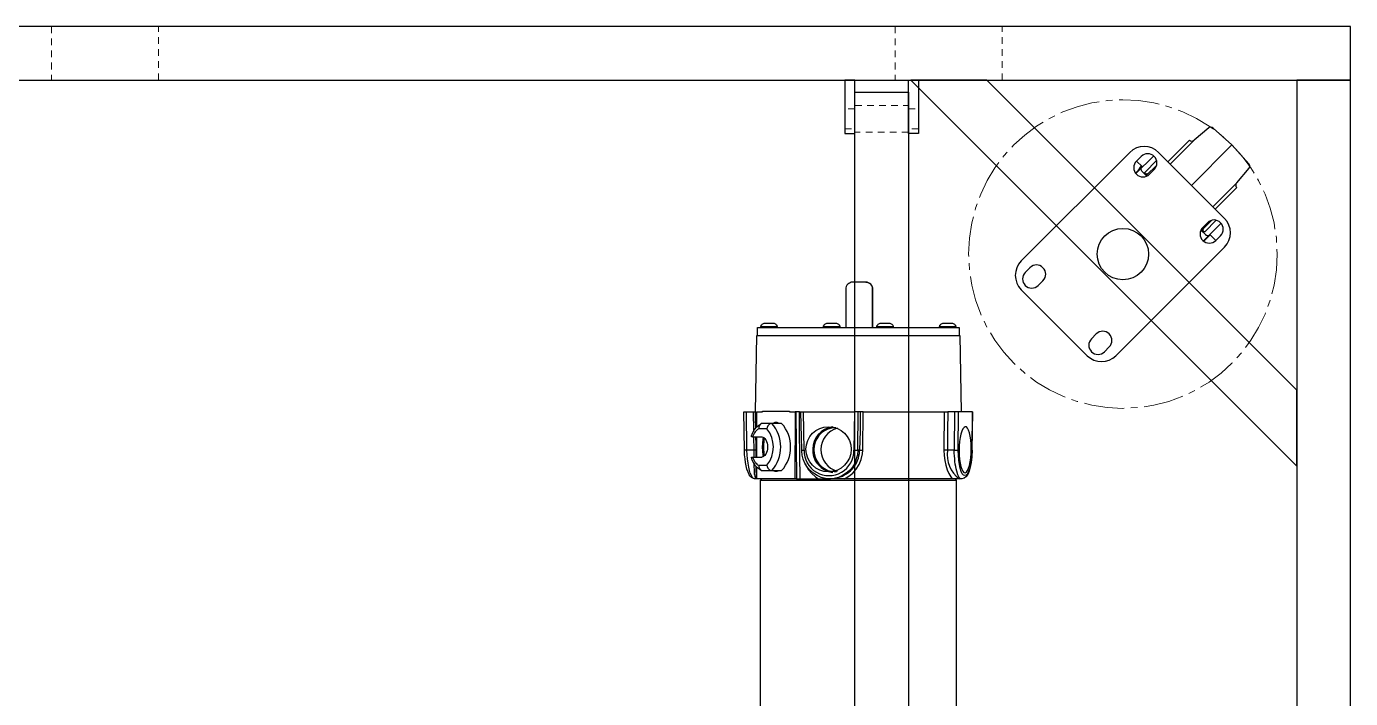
# Model space of a CAD drawing. Header units: inches. Extents: x 4 to 211, y 30 to 478.
# Drawn here: x 72.45 to 97.16, y 417.62 to 430.17 of the extents above; entities that cross this region are included whole.
import ezdxf

# ---------------------------------------------------------------- set-up
doc = ezdxf.new("R2010")
doc.units = ezdxf.units.IN
doc.header["$MEASUREMENT"] = 0
doc.linetypes.add('CENTER2', pattern=[1.125, 0.75, -0.125, 0.125, -0.125])
doc.linetypes.add('HIDDEN2', pattern=[0.1875, 0.125, -0.0625])
doc.layers.add('CENTERLINE', color=6, linetype='CENTER2', lineweight=13)
doc.layers.add('HIDDEN', color=1, linetype='HIDDEN2', lineweight=13)
doc.layers.add('CONSTRUCTION', color=3, linetype='Continuous')
doc.layers.add('OBJECT', color=7, linetype='Continuous')

msp = doc.modelspace()

# ---------------------------------------------------------------- linework, layer by layer
at = {"ltscale": 0.008538}
for p, q in [((94.51777, 428.2715), (94.24419, 428.04194)), ((94.9513, 427.95355), (94.59977, 428.27007)), ((93.75452, 427.64066), (94.1558, 428.04194)), ((93.79871, 427.59646), (94.24419, 428.04194)), ((94.19646, 427.19871), (94.9513, 427.95355)), ((95.26781, 427.60202), (94.9513, 427.95355)), ((95.03968, 427.24644), (95.26925, 427.52003)), ((94.59421, 426.80097), (95.03968, 427.24644)), ((94.6384, 426.75677), (95.03968, 427.15806))]:
    msp.add_line(p, q, dxfattribs=at)
at = {"ltscale": 0.010358}
for p, q in [((93.04387, 427.8139), (91.01801, 425.78804)), ((93.25733, 427.74009), (93.16894, 427.6517)), ((94.81164, 426.58353), (93.58128, 427.8139)), ((93.41201, 427.40864), (93.5004, 427.49703)), ((94.49477, 426.50266), (94.40638, 426.41427)), ((94.64945, 426.1712), (94.73784, 426.25959)), ((92.78578, 424.02027), (94.81164, 426.04613)), ((91.18021, 425.66297), (91.09182, 425.57458)), ((91.33489, 425.33151), (91.42327, 425.4199)), ((91.01801, 425.25064), (92.24838, 424.02027)), ((92.41764, 424.42553), (92.32926, 424.33714)), ((92.57232, 424.09407), (92.66071, 424.18246))]:
    msp.add_line(p, q, dxfattribs=at)
at = {"ltscale": 0.00851}
for p, q in [((93.15912, 427.41932), (93.48971, 427.74991)), ((93.3287, 427.44465), (93.54534, 427.66129)), ((93.25332, 427.50666), (93.25378, 427.51185)), ((93.25422, 427.50021), (93.25332, 427.50666)), ((93.25378, 427.51185), (93.25561, 427.51572)), ((93.25648, 427.49253), (93.25422, 427.50021)), ((93.25561, 427.51572), (93.25631, 427.51651)), ((93.26009, 427.4837), (93.25648, 427.49253)), ((93.26502, 427.47376), (93.26009, 427.4837)), ((93.27122, 427.46281), (93.26502, 427.47376)), ((93.36072, 427.37331), (93.27122, 427.46281)), ((93.3269, 427.43977), (93.32743, 427.44264)), ((93.32719, 427.43613), (93.3269, 427.43977)), ((93.3283, 427.43174), (93.32719, 427.43613)), ((93.32743, 427.44264), (93.3287, 427.44465)), ((93.33022, 427.42665), (93.3283, 427.43174)), ((93.33294, 427.42089), (93.33022, 427.42665)), ((93.33643, 427.4145), (93.33294, 427.42089)), ((93.34067, 427.40753), (93.33643, 427.4145)), ((93.34562, 427.40003), (93.34067, 427.40753)), ((93.35125, 427.39207), (93.34562, 427.40003)), ((93.35752, 427.38371), (93.35125, 427.39207)), ((93.36438, 427.375), (93.35752, 427.38371)), ((94.46055, 426.27348), (94.37105, 426.36298)), ((94.38106, 426.36008), (94.37274, 426.36664)), ((94.38944, 426.35378), (94.38106, 426.36008)), ((94.39742, 426.34812), (94.38944, 426.35378)), ((94.40494, 426.34313), (94.39742, 426.34812)), ((94.41193, 426.33886), (94.40494, 426.34313)), ((94.41835, 426.33533), (94.41193, 426.33886)), ((94.74766, 426.49197), (94.41707, 426.16138)), ((94.42415, 426.33258), (94.41835, 426.33533)), ((94.65904, 426.5476), (94.44239, 426.33095)), ((94.42927, 426.33063), (94.42415, 426.33258)), ((94.43369, 426.32948), (94.42927, 426.33063)), ((94.43737, 426.32915), (94.43369, 426.32948)), ((94.44027, 426.32964), (94.43737, 426.32915)), ((94.44239, 426.33095), (94.44027, 426.32964)), ((94.46349, 426.27174), (94.46055, 426.27348)), ((94.47419, 426.26587), (94.46349, 426.27174)), ((94.48385, 426.26128), (94.47419, 426.26587)), ((94.49239, 426.25802), (94.48385, 426.26128)), ((94.49975, 426.25611), (94.49239, 426.25802)), ((94.50588, 426.25556), (94.49975, 426.25611)), ((94.51073, 426.25638), (94.50588, 426.25556)), ((94.51425, 426.25857), (94.51073, 426.25638))]:
    msp.add_line(p, q, dxfattribs=at)
at = {"ltscale": 0.005795}
for p, q in [((93.17018, 427.65294), (93.27404, 427.54909)), ((93.15245, 427.42944), (93.17575, 427.4508)), ((93.15256, 427.42761), (93.27404, 427.54909)), ((93.17575, 427.4508), (93.18264, 427.45788)), ((93.18264, 427.45788), (93.20389, 427.4824)), ((93.20389, 427.4824), (93.22314, 427.50882)), ((93.21747, 427.47767), (93.21005, 427.48509)), ((93.22314, 427.50882), (93.24067, 427.5371)), ((93.24067, 427.5371), (93.25648, 427.56664)), ((94.54683, 426.27629), (94.42535, 426.15482)), ((94.51996, 426.24942), (94.51254, 426.25685)), ((94.65069, 426.17244), (94.54683, 426.27629))]:
    msp.add_line(p, q, dxfattribs=at)
at = {"ltscale": 0.002571}
for p, q in [((93.54579, 427.57759), (93.35509, 427.3869)), ((94.38464, 426.35735), (94.57534, 426.54804))]:
    msp.add_line(p, q, dxfattribs=at)
at = {"ltscale": 0.003362}
for p, q in [((93.36031, 427.42322), (93.34221, 427.40513)), ((93.37586, 427.40766), (93.36031, 427.42322)), ((94.42097, 426.36256), (94.40287, 426.34447)), ((94.42097, 426.36256), (94.40541, 426.37812))]:
    msp.add_line(p, q, dxfattribs=at)
at = {"ltscale": 0.002863}
msp.add_circle((92.91483, 425.91708), 0.48, dxfattribs=at)
at = {"ltscale": 0.008538}
for centre, start, end in [((94.55794, 428.22362), 48, 130), ((94.19999, 428.08613), 225, 315), ((95.22137, 427.5602), 320, 42), ((95.08388, 427.20225), 135, 225)]:
    msp.add_arc(centre, 0.0625, start, end, dxfattribs=at)
at = {"ltscale": 0.010358}
for centre, radius, start, end in [((93.31258, 427.5452), 0.38, 45, 135), ((93.29048, 427.53017), 0.17188, 135, 315), ((93.37887, 427.61856), 0.17188, 315, 135), ((94.54294, 426.31483), 0.38, 315, 45), ((94.52792, 426.29273), 0.17188, 135, 315), ((94.6163, 426.38112), 0.17188, 315, 135), ((91.28671, 425.51934), 0.38, 135, 225), ((91.30174, 425.54143), 0.17188, 315, 135), ((91.21335, 425.45304), 0.17188, 135, 315), ((92.53918, 424.304), 0.17188, 315, 135), ((92.45079, 424.21561), 0.17188, 135, 315), ((92.51708, 424.28897), 0.38, 225, 315)]:
    msp.add_arc(centre, radius, start, end, dxfattribs=at)
at = {"layer": 'CENTERLINE'}
msp.add_circle((92.91483, 425.91708), 2.88, dxfattribs=at)
at = {"layer": 'CONSTRUCTION'}
for p, q in [((87.77957, 425.35206), (87.76283, 425.33532)), ((87.79631, 425.3688), (87.77957, 425.35206)), ((87.82142, 425.38136), (87.79631, 425.3688)), ((87.84234, 425.38973), (87.82142, 425.38136)), ((87.86745, 425.38973), (87.84234, 425.38973)), ((88.11855, 425.38973), (87.86745, 425.38973)), ((88.11855, 425.38973), (88.14366, 425.38973)), ((88.14366, 425.38973), (88.11855, 425.38973)), ((88.14366, 425.38973), (88.16877, 425.38136)), ((88.16877, 425.38136), (88.14366, 425.38973)), ((88.16877, 425.38136), (88.18969, 425.3688)), ((88.18969, 425.3688), (88.16877, 425.38136)), ((88.18969, 425.3688), (88.20643, 425.35206)), ((88.21062, 425.35206), (88.18969, 425.3688)), ((88.20643, 425.35206), (88.22317, 425.33532)), ((88.22317, 425.33532), (88.21062, 425.35206)), ((87.74609, 425.28929), (87.74191, 425.26418)), ((87.74191, 425.26418), (87.74191, 424.54856)), ((87.75028, 425.3144), (87.74609, 425.28929)), ((87.76283, 425.33532), (87.75028, 425.3144)), ((88.22317, 425.33532), (88.23573, 425.3144)), ((88.23573, 425.3144), (88.22317, 425.33532)), ((88.23573, 425.3144), (88.2441, 425.28929)), ((88.2441, 425.28929), (88.23573, 425.3144)), ((88.2441, 425.28929), (88.2441, 425.26418)), ((88.2441, 425.26418), (88.2441, 425.28929)), ((88.2441, 424.54856), (88.2441, 425.26418)), ((88.2441, 425.26418), (88.2441, 424.54856)), ((88.2441, 425.26418), (88.2441, 425.26418)), ((86.17257, 424.59878), (86.18094, 424.61133)), ((86.18094, 424.61133), (86.19349, 424.61552)), ((86.19349, 424.61552), (86.20605, 424.62389)), ((86.20605, 424.62389), (86.2186, 424.62807)), ((86.2186, 424.62807), (86.23116, 424.62807)), ((86.23116, 424.62807), (86.23952, 424.62807)), ((86.23952, 424.62807), (86.25626, 424.62807)), ((86.25626, 424.62807), (86.28137, 424.62807)), ((86.28137, 424.62807), (86.31067, 424.62807)), ((86.31067, 424.62807), (86.33996, 424.62807)), ((86.33996, 424.62807), (86.36507, 424.62807)), ((86.36507, 424.62807), (86.38181, 424.62807)), ((86.38181, 424.62807), (86.386, 424.62807)), ((86.386, 424.62807), (86.40274, 424.62807)), ((86.40274, 424.62807), (86.41529, 424.62389)), ((86.41529, 424.62389), (86.42366, 424.61552)), ((86.42366, 424.61552), (86.43622, 424.61133)), ((86.43622, 424.61133), (86.44459, 424.59878)), ((87.34016, 424.59878), (87.35271, 424.61133)), ((87.35271, 424.61133), (87.36108, 424.61552)), ((87.36108, 424.61552), (87.37363, 424.62389)), ((87.37363, 424.62389), (87.38619, 424.62807)), ((87.38619, 424.62807), (87.39874, 424.62807)), ((87.39874, 424.62807), (87.40711, 424.62807)), ((87.40711, 424.62807), (87.42385, 424.62807)), ((87.42385, 424.62807), (87.44896, 424.62807)), ((87.44896, 424.62807), (87.47826, 424.62807)), ((87.47826, 424.62807), (87.50755, 424.62807)), ((87.50755, 424.62807), (87.53685, 424.62807)), ((87.53685, 424.62807), (87.5494, 424.62807)), ((87.5494, 424.62807), (87.55777, 424.62807)), ((87.55777, 424.62807), (87.57033, 424.62807)), ((87.57033, 424.62807), (87.58288, 424.62389)), ((87.58288, 424.62389), (87.59543, 424.61552)), ((87.59543, 424.61552), (87.6038, 424.61133)), ((87.6038, 424.61133), (87.61636, 424.59878)), ((88.34035, 424.59878), (88.34872, 424.61133)), ((88.34872, 424.61133), (88.35709, 424.61552)), ((88.35709, 424.61552), (88.36964, 424.62389)), ((88.36964, 424.62389), (88.3822, 424.62807)), ((88.3822, 424.62807), (88.39475, 424.62807)), ((88.39475, 424.62807), (88.40312, 424.62807)), ((88.40312, 424.62807), (88.41986, 424.62807)), ((88.41986, 424.62807), (88.44497, 424.62807)), ((88.44497, 424.62807), (88.47427, 424.62807)), ((88.47427, 424.62807), (88.50774, 424.62807)), ((88.50774, 424.62807), (88.53285, 424.62807)), ((88.53285, 424.62807), (88.54959, 424.62807)), ((88.54959, 424.62807), (88.55378, 424.62807)), ((88.55378, 424.62807), (88.56633, 424.62807)), ((88.56633, 424.62807), (88.57889, 424.62389)), ((88.57889, 424.62389), (88.59144, 424.61552)), ((88.59144, 424.61552), (88.604, 424.61133)), ((88.604, 424.61133), (88.61237, 424.59878)), ((89.50794, 424.59878), (89.51631, 424.61133)), ((89.51631, 424.61133), (89.52886, 424.61552)), ((89.52886, 424.61552), (89.54142, 424.62389)), ((89.54142, 424.62389), (89.55397, 424.62807)), ((89.55397, 424.62807), (89.56653, 424.62807)), ((89.56653, 424.62807), (89.57071, 424.62807)), ((89.57071, 424.62807), (89.58745, 424.62807)), ((89.58745, 424.62807), (89.61675, 424.62807)), ((89.61675, 424.62807), (89.64604, 424.62807)), ((89.64604, 424.62807), (89.67533, 424.62807)), ((89.67533, 424.62807), (89.70044, 424.62807)), ((89.70044, 424.62807), (89.71718, 424.62807)), ((89.71718, 424.62807), (89.72137, 424.62807)), ((89.72137, 424.62807), (89.73392, 424.62807)), ((89.73392, 424.62807), (89.74648, 424.62389)), ((89.74648, 424.62389), (89.75903, 424.61552)), ((89.75903, 424.61552), (89.77159, 424.61133)), ((89.77159, 424.61133), (89.77996, 424.59878)), ((86.05539, 422.97504), (86.0805, 424.3979)), ((86.0805, 424.3979), (86.09305, 424.3979)), ((86.09305, 424.3979), (86.09305, 424.54856)), ((86.09305, 424.54856), (86.09724, 424.54856)), ((86.09305, 424.3979), (86.11816, 424.3979)), ((86.09724, 424.54856), (86.10979, 424.54856)), ((86.10979, 424.54856), (86.1349, 424.54856)), ((86.11816, 424.3979), (86.15583, 424.3979)), ((86.1349, 424.54856), (86.15583, 424.54856)), ((86.15583, 424.5653), (86.16001, 424.57786)), ((86.15583, 424.54856), (86.15583, 424.5653)), ((86.15583, 424.5653), (86.16001, 424.5653)), ((86.15583, 424.54856), (86.16001, 424.54856)), ((86.15583, 424.3979), (86.20605, 424.3979)), ((86.16001, 424.57786), (86.1642, 424.59041)), ((86.16001, 424.5653), (86.17257, 424.5653)), ((86.16001, 424.54856), (86.17257, 424.54856)), ((86.1642, 424.59041), (86.17257, 424.59878)), ((86.17257, 424.5653), (86.19768, 424.5653)), ((86.17257, 424.54856), (86.22279, 424.54856)), ((86.17257, 424.54856), (86.19768, 424.54856)), ((86.19768, 424.5653), (86.23534, 424.5653)), ((86.19768, 424.54856), (86.23534, 424.54856)), ((86.20605, 424.3979), (86.26463, 424.3979)), ((86.22279, 424.54856), (86.28556, 424.54856)), ((86.23534, 424.5653), (86.273, 424.5653)), ((86.23534, 424.54856), (86.273, 424.54856)), ((86.26463, 424.3979), (86.33578, 424.3979)), ((86.273, 424.5653), (86.31904, 424.5653)), ((86.273, 424.54856), (86.31904, 424.54856)), ((86.28556, 424.54856), (86.3567, 424.54856)), ((86.31904, 424.5653), (86.36089, 424.5653)), ((86.31904, 424.54856), (86.36089, 424.54856)), ((86.33578, 424.3979), (86.41948, 424.3979)), ((86.3567, 424.54856), (86.4404, 424.54856)), ((86.36089, 424.5653), (86.39855, 424.5653)), ((86.36089, 424.54856), (86.39855, 424.54856)), ((86.39855, 424.5653), (86.43203, 424.5653)), ((86.39855, 424.54856), (86.43203, 424.54856)), ((86.41948, 424.3979), (86.51154, 424.3979)), ((86.43203, 424.5653), (86.45296, 424.5653)), ((86.43203, 424.54856), (86.45296, 424.54856)), ((86.4404, 424.54856), (86.53247, 424.54856)), ((86.44459, 424.59878), (86.45296, 424.59041)), ((86.45296, 424.59041), (86.45714, 424.57786)), ((86.45296, 424.5653), (86.46132, 424.5653)), ((86.45714, 424.57786), (86.46132, 424.5653)), ((86.46132, 424.5653), (86.46132, 424.54856)), ((86.51154, 424.3979), (86.61198, 424.3979)), ((86.53247, 424.54856), (86.63709, 424.54856)), ((86.61198, 424.3979), (86.72497, 424.3979)), ((86.63709, 424.54856), (86.75008, 424.54856)), ((86.72497, 424.3979), (86.84215, 424.3979)), ((86.75008, 424.54856), (86.87145, 424.54856)), ((86.84215, 424.3979), (86.9677, 424.3979)), ((86.87145, 424.54856), (86.99699, 424.54856)), ((86.9677, 424.3979), (87.10162, 424.3979)), ((86.99699, 424.54856), (87.1351, 424.54856)), ((87.10162, 424.3979), (87.23972, 424.3979)), ((87.1351, 424.54856), (87.2732, 424.54856)), ((87.23972, 424.3979), (87.382, 424.3979)), ((87.2732, 424.54856), (87.41967, 424.54856)), ((87.32342, 424.5653), (87.3276, 424.57786)), ((87.32342, 424.54856), (87.32342, 424.5653)), ((87.32342, 424.5653), (87.33597, 424.5653)), ((87.3276, 424.57786), (87.33597, 424.59041)), ((87.33597, 424.59041), (87.34016, 424.59878)), ((87.33597, 424.5653), (87.35271, 424.5653)), ((87.35271, 424.5653), (87.38619, 424.5653)), ((87.382, 424.3979), (87.52848, 424.3979)), ((87.38619, 424.5653), (87.42385, 424.5653)), ((87.41967, 424.54856), (87.56614, 424.54856)), ((87.42385, 424.5653), (87.4657, 424.5653)), ((87.4657, 424.5653), (87.50755, 424.5653)), ((87.50755, 424.5653), (87.5494, 424.5653)), ((87.52848, 424.3979), (87.67913, 424.3979)), ((87.5494, 424.5653), (87.58288, 424.5653)), ((87.56614, 424.54856), (87.7168, 424.54856)), ((87.58288, 424.5653), (87.61217, 424.5653)), ((87.61217, 424.5653), (87.62891, 424.5653)), ((87.61636, 424.59878), (87.62054, 424.59041)), ((87.62054, 424.59041), (87.62891, 424.57786)), ((87.62891, 424.57786), (87.6331, 424.5653)), ((87.62891, 424.5653), (87.6331, 424.5653)), ((87.6331, 424.5653), (87.6331, 424.54856)), ((87.67913, 424.3979), (87.83397, 424.3979)), ((87.7168, 424.54856), (87.87164, 424.54856)), ((87.83397, 424.3979), (87.98463, 424.3979)), ((87.87164, 424.54856), (88.0223, 424.54856)), ((87.98463, 424.3979), (88.13947, 424.3979)), ((88.0223, 424.54856), (88.17714, 424.54856)), ((88.13947, 424.3979), (88.29013, 424.3979)), ((88.17714, 424.54856), (88.32779, 424.54856)), ((88.29013, 424.3979), (88.44079, 424.3979)), ((88.32361, 424.57786), (88.33198, 424.59041)), ((88.32361, 424.5653), (88.32361, 424.57786)), ((88.32361, 424.54856), (88.32361, 424.5653)), ((88.32361, 424.5653), (88.33198, 424.5653)), ((88.32779, 424.54856), (88.47845, 424.54856)), ((88.33198, 424.59041), (88.34035, 424.59878)), ((88.33198, 424.5653), (88.34872, 424.5653)), ((88.34872, 424.5653), (88.3822, 424.5653)), ((88.3822, 424.5653), (88.41986, 424.5653)), ((88.41986, 424.5653), (88.46171, 424.5653)), ((88.44079, 424.3979), (88.58726, 424.3979)), ((88.46171, 424.5653), (88.50356, 424.5653)), ((88.47845, 424.54856), (88.62492, 424.54856)), ((88.50356, 424.5653), (88.54541, 424.5653)), ((88.54541, 424.5653), (88.58307, 424.5653)), ((88.58307, 424.5653), (88.60818, 424.5653)), ((88.58726, 424.3979), (88.72954, 424.3979)), ((88.60818, 424.5653), (88.62492, 424.5653)), ((88.61237, 424.59878), (88.62074, 424.59041)), ((88.62074, 424.59041), (88.62492, 424.57786)), ((88.62492, 424.57786), (88.62911, 424.5653)), ((88.62492, 424.5653), (88.62911, 424.5653)), ((88.62492, 424.54856), (88.76721, 424.54856)), ((88.62911, 424.5653), (88.62911, 424.54856)), ((88.72954, 424.3979), (88.86765, 424.3979)), ((88.76721, 424.54856), (88.90531, 424.54856)), ((88.86765, 424.3979), (88.99738, 424.3979)), ((88.90531, 424.54856), (89.03504, 424.54856)), ((88.99738, 424.3979), (89.12293, 424.3979)), ((89.03504, 424.54856), (89.15641, 424.54856)), ((89.12293, 424.3979), (89.24429, 424.3979)), ((89.15641, 424.54856), (89.27358, 424.54856)), ((89.24429, 424.3979), (89.3531, 424.3979)), ((89.27358, 424.54856), (89.38239, 424.54856)), ((89.3531, 424.3979), (89.45353, 424.3979)), ((89.38239, 424.54856), (89.47864, 424.54856)), ((89.45353, 424.3979), (89.5456, 424.3979)), ((89.47864, 424.54856), (89.56653, 424.54856)), ((89.4912, 424.5653), (89.49538, 424.57786)), ((89.4912, 424.54856), (89.4912, 424.5653)), ((89.4912, 424.5653), (89.49538, 424.5653)), ((89.49538, 424.57786), (89.49957, 424.59041)), ((89.49538, 424.5653), (89.50794, 424.5653)), ((89.49957, 424.59041), (89.50794, 424.59878)), ((89.50794, 424.5653), (89.53305, 424.5653)), ((89.53305, 424.5653), (89.56653, 424.5653)), ((89.5456, 424.3979), (89.62512, 424.3979)), ((89.56653, 424.5653), (89.60838, 424.5653)), ((89.56653, 424.54856), (89.64185, 424.54856)), ((89.60838, 424.5653), (89.65022, 424.5653)), ((89.62512, 424.3979), (89.69626, 424.3979)), ((89.64185, 424.54856), (89.70881, 424.54856)), ((89.65022, 424.5653), (89.69626, 424.5653)), ((89.69626, 424.5653), (89.73392, 424.5653)), ((89.69626, 424.3979), (89.75485, 424.3979)), ((89.70881, 424.54856), (89.76322, 424.54856)), ((89.73392, 424.5653), (89.76322, 424.5653)), ((89.75485, 424.3979), (89.80088, 424.3979)), ((89.76322, 424.5653), (89.78833, 424.5653)), ((89.76322, 424.54856), (89.80507, 424.54856)), ((89.77996, 424.59878), (89.78833, 424.59041)), ((89.78833, 424.59041), (89.79251, 424.57786)), ((89.78833, 424.5653), (89.7967, 424.5653)), ((89.79251, 424.57786), (89.7967, 424.5653)), ((89.7967, 424.5653), (89.7967, 424.54856)), ((89.80088, 424.3979), (89.83855, 424.3979)), ((89.80507, 424.54856), (89.83436, 424.54856)), ((89.83436, 424.54856), (89.85529, 424.54856)), ((89.83855, 424.3979), (89.85947, 424.3979)), ((89.85529, 424.54856), (89.85947, 424.54856)), ((89.85947, 424.54856), (89.85947, 424.3979)), ((89.85947, 424.3979), (89.87202, 424.3979)), ((89.87202, 424.3979), (89.89713, 422.97504)), ((85.85451, 422.25523), (85.84196, 422.97504)), ((85.84196, 422.97504), (85.84614, 422.97504)), ((85.84614, 422.97504), (85.85033, 422.97504)), ((85.85033, 422.97504), (85.8587, 422.97504)), ((85.8587, 422.97504), (85.86707, 422.97504)), ((85.86707, 422.97504), (85.87544, 422.97504)), ((85.87544, 422.97504), (85.88799, 422.97504)), ((85.88799, 422.97504), (86.01354, 422.97504)), ((85.89636, 422.25523), (85.88799, 422.97504)), ((86.01354, 422.97504), (86.01772, 422.61513)), ((86.01354, 422.97504), (86.02609, 422.97504)), ((86.02609, 422.97504), (86.04283, 422.97504)), ((86.04283, 422.97504), (86.05539, 422.97504)), ((86.05539, 422.97504), (86.05957, 422.97504)), ((86.05957, 422.97504), (86.07213, 422.97504)), ((86.05957, 422.85786), (86.05957, 422.97504)), ((86.0805, 422.69046), (86.0805, 422.97504)), ((86.0805, 422.97504), (86.18512, 422.97504)), ((86.18512, 422.97504), (86.18512, 422.98759)), ((86.18512, 422.98759), (86.23116, 422.98759)), ((86.23116, 422.98759), (86.28137, 422.98759)), ((86.28137, 422.98759), (86.33578, 422.98759)), ((86.33578, 422.98759), (86.39855, 422.98759)), ((86.39855, 422.98759), (86.46132, 422.98759)), ((86.46132, 422.98759), (86.53665, 422.98759)), ((86.53665, 422.98759), (86.61198, 422.98759)), ((86.61198, 422.98759), (86.69149, 422.98759)), ((86.69149, 422.98759), (86.69149, 422.97504)), ((86.69149, 422.97504), (86.8003, 422.97504)), ((86.8003, 422.97504), (86.79193, 421.72375)), ((86.80867, 422.97504), (86.8003, 422.97504)), ((86.80867, 422.97504), (86.82123, 421.72375)), ((86.82123, 422.97504), (86.80867, 422.97504)), ((86.83797, 422.97504), (86.82123, 422.97504)), ((86.85889, 422.97504), (86.83797, 422.97504)), ((86.87982, 422.97504), (86.85889, 422.97504)), ((86.87982, 422.63187), (86.87982, 422.97504)), ((86.87982, 422.97504), (86.91748, 422.97504)), ((86.92166, 422.25523), (86.90493, 422.97504)), ((86.90493, 422.97504), (86.90911, 422.97504)), ((86.90911, 422.97504), (86.91329, 422.97504)), ((86.91329, 422.97504), (86.92166, 422.97504)), ((86.92166, 422.97504), (86.93003, 422.97504)), ((86.93003, 422.97504), (86.9384, 422.97504)), ((86.9384, 422.97504), (86.95096, 422.97504)), ((86.95096, 422.97504), (87.90512, 422.97504)), ((86.96351, 422.25523), (86.95096, 422.97504)), ((87.90512, 422.97504), (87.89256, 422.25523)), ((87.91767, 422.97504), (87.90512, 422.97504)), ((87.92604, 422.97504), (87.91767, 422.97504)), ((87.9386, 422.97504), (87.92604, 422.97504)), ((87.95115, 422.97504), (87.9386, 422.97504)), ((87.95952, 422.97504), (87.95115, 422.97504)), ((87.96789, 422.97504), (87.95952, 422.97504)), ((87.96789, 422.25523), (87.97626, 422.97504)), ((87.97208, 422.97504), (87.96789, 422.97504)), ((87.97626, 422.97504), (87.97208, 422.97504)), ((88.01393, 422.97504), (87.97626, 422.97504)), ((88.01393, 422.97504), (88.00974, 422.61513)), ((88.01811, 422.97504), (88.01393, 422.97504)), ((88.03067, 422.97504), (88.01811, 422.97504)), ((88.04741, 422.97504), (88.03067, 422.97504)), ((88.06833, 422.97504), (88.04741, 422.97504)), ((88.06833, 422.85786), (88.06833, 422.97504)), ((88.06833, 422.97504), (88.2148, 422.97504)), ((88.2148, 422.97504), (88.46171, 422.97504)), ((88.46171, 422.97504), (88.70025, 422.97504)), ((88.70025, 422.97504), (88.92624, 422.97504)), ((88.92624, 422.97504), (89.13548, 422.97504)), ((89.13548, 422.97504), (89.32799, 422.97504)), ((89.32799, 422.97504), (89.4912, 422.97504)), ((89.4912, 422.97504), (89.57908, 422.97504)), ((89.57908, 422.97504), (89.57908, 422.85367)), ((89.57908, 422.97504), (89.58745, 422.97504)), ((89.58745, 422.97504), (89.60419, 422.97504)), ((89.60419, 422.97504), (89.62512, 422.97504)), ((89.62512, 422.97504), (89.64604, 422.97504)), ((89.64604, 422.97504), (89.64185, 422.61513)), ((89.77159, 422.97504), (89.64604, 422.97504)), ((89.77159, 422.97504), (89.7674, 422.25523)), ((89.78414, 422.97504), (89.77159, 422.97504)), ((89.7967, 422.97504), (89.78414, 422.97504)), ((89.80507, 422.97504), (89.7967, 422.97504)), ((89.81762, 422.97504), (89.80507, 422.97504)), ((89.82599, 422.97504), (89.81762, 422.97504)), ((89.83436, 422.97504), (89.82599, 422.97504)), ((89.84273, 422.97504), (89.83436, 422.97504)), ((89.84692, 422.97504), (89.84273, 422.97504)), ((89.84273, 422.25523), (89.84692, 422.97504)), ((90.10638, 422.97504), (89.84692, 422.97504)), ((90.10638, 422.97504), (90.09801, 422.25523)), ((90.10219, 422.25523), (90.11056, 422.97504)), ((90.11056, 422.97504), (90.10638, 422.97504)), ((86.00935, 422.58584), (86.03865, 422.64024)), ((86.03865, 422.64024), (86.0805, 422.69046)), ((86.06376, 422.66954), (86.05957, 422.85786)), ((86.0805, 422.63187), (86.06794, 422.61932)), ((86.0805, 422.69046), (86.11816, 422.72394)), ((86.09724, 422.64443), (86.0805, 422.63187)), ((86.11816, 422.65698), (86.09724, 422.64443)), ((86.11816, 422.72394), (86.16001, 422.74905)), ((86.12653, 422.71139), (86.11816, 422.67791)), ((86.11816, 422.67791), (86.11816, 422.65698)), ((86.26882, 422.65698), (86.11816, 422.65698)), ((86.14327, 422.7365), (86.12653, 422.71139)), ((86.1642, 422.75324), (86.14327, 422.7365)), ((86.16001, 422.74905), (86.1642, 422.75324)), ((86.19349, 422.75742), (86.1642, 422.75324)), ((86.36089, 422.75742), (86.19349, 422.75742)), ((86.273, 422.68209), (86.26882, 422.65698)), ((86.28974, 422.71139), (86.273, 422.68209)), ((86.31067, 422.7365), (86.28974, 422.71139)), ((86.33578, 422.75324), (86.31067, 422.7365)), ((86.36089, 422.75742), (86.33578, 422.75324)), ((86.54502, 422.75742), (86.36089, 422.75742)), ((86.41948, 422.76997), (86.37763, 422.75742)), ((86.46132, 422.76997), (86.41948, 422.76997)), ((86.49899, 422.75742), (86.46132, 422.76997)), ((86.87982, 422.57328), (86.87982, 422.63187)), ((87.28157, 422.59839), (87.34016, 422.63606)), ((87.34016, 422.63606), (87.40711, 422.66954)), ((87.40711, 422.64861), (87.34434, 422.61932)), ((87.40711, 422.66954), (87.47407, 422.68628)), ((87.47407, 422.66954), (87.40711, 422.64861)), ((87.47407, 422.68628), (87.49918, 422.69046)), ((87.54103, 422.67372), (87.47407, 422.66954)), ((87.55777, 422.67372), (87.54103, 422.67372)), ((88.05996, 422.37659), (88.06833, 422.85786)), ((89.57908, 422.85367), (89.5749, 422.37241)), ((85.98006, 422.50633), (85.98425, 422.52307)), ((85.98425, 422.50633), (85.98006, 422.50633)), ((85.98425, 422.52307), (86.00935, 422.58584)), ((86.00099, 422.50633), (85.98425, 422.50633)), ((86.01354, 422.53144), (86.00099, 422.50633)), ((86.00099, 422.50633), (86.17257, 422.50633)), ((86.02609, 422.55654), (86.01354, 422.53144)), ((86.01772, 422.61513), (86.02191, 422.60258)), ((86.02191, 422.50633), (86.02609, 422.25523)), ((86.03865, 422.57747), (86.02609, 422.55654)), ((86.0512, 422.59839), (86.03865, 422.57747)), ((86.06794, 422.61932), (86.0512, 422.59839)), ((86.06794, 422.37659), (86.06376, 422.50633)), ((86.08468, 422.1255), (86.0805, 422.50633)), ((86.18512, 422.38915), (86.18094, 422.31382)), ((86.19349, 422.46448), (86.18512, 422.38915)), ((86.20186, 422.49796), (86.19349, 422.46448)), ((86.21023, 422.35148), (86.2186, 422.42263)), ((86.2186, 422.42263), (86.22697, 422.48122)), ((86.884, 422.17572), (86.87982, 422.57328)), ((87.13928, 422.35567), (87.1602, 422.42263)), ((87.17276, 422.40589), (87.15183, 422.33474)), ((87.1602, 422.42263), (87.19368, 422.48959)), ((87.20205, 422.46866), (87.17276, 422.40589)), ((87.19368, 422.48959), (87.23135, 422.54817)), ((87.23972, 422.52725), (87.20205, 422.46866)), ((87.23135, 422.54817), (87.28157, 422.59839)), ((87.28994, 422.57747), (87.23972, 422.52725)), ((87.34434, 422.61932), (87.28994, 422.57747)), ((88.00974, 422.61513), (88.00137, 422.25523)), ((89.64185, 422.61513), (89.64185, 422.25523)), ((85.8587, 422.25523), (85.85451, 422.25523)), ((85.85451, 422.24268), (85.85451, 422.25523)), ((85.85451, 422.17153), (85.85451, 422.24268)), ((85.86288, 422.0962), (85.85451, 422.17153)), ((85.86707, 422.25523), (85.8587, 422.25523)), ((85.87544, 422.25523), (85.86707, 422.25523)), ((85.88799, 422.25523), (85.87544, 422.25523)), ((85.89636, 422.25523), (85.88799, 422.25523)), ((85.90055, 422.17153), (85.89636, 422.25523)), ((86.02609, 422.25523), (85.89636, 422.25523)), ((85.90473, 422.09202), (85.90055, 422.17153)), ((86.03446, 422.25523), (86.02609, 422.25523)), ((86.02609, 422.25523), (86.02609, 422.22594)), ((86.02609, 422.22594), (86.02609, 422.19246)), ((86.02609, 422.19246), (86.02609, 422.15061)), ((86.02609, 422.15061), (86.02609, 422.1255)), ((86.04283, 422.25523), (86.03446, 422.25523)), ((86.0512, 422.25523), (86.04283, 422.25523)), ((86.05539, 422.25523), (86.0512, 422.25523)), ((86.06376, 422.25523), (86.05539, 422.25523)), ((86.06794, 422.25523), (86.06376, 422.25523)), ((86.07213, 422.25523), (86.06794, 422.37659)), ((86.07213, 422.25523), (86.06794, 422.25523)), ((86.07213, 422.22175), (86.07213, 422.25523)), ((86.07213, 422.18827), (86.07213, 422.22175)), ((86.07213, 422.13387), (86.07213, 422.18827)), ((86.07213, 422.1255), (86.07213, 422.13387)), ((86.18094, 422.31382), (86.18512, 422.23849)), ((86.18512, 422.23849), (86.19349, 422.16735)), ((86.19349, 422.16735), (86.20186, 422.13387)), ((86.21023, 422.28034), (86.21023, 422.35148)), ((86.2186, 422.20501), (86.21023, 422.28034)), ((86.22697, 422.15061), (86.2186, 422.20501)), ((86.88819, 421.72375), (86.884, 422.17572)), ((86.92166, 422.23849), (86.92166, 422.25523)), ((86.92166, 422.25523), (86.92585, 422.25523)), ((86.93003, 422.16316), (86.92166, 422.23849)), ((86.92585, 422.25523), (86.93422, 422.25523)), ((86.94677, 422.08783), (86.93003, 422.16316)), ((86.93422, 422.25523), (86.94259, 422.25523)), ((86.94259, 422.25523), (86.95514, 422.25523)), ((86.95514, 422.25523), (86.96351, 422.25523)), ((87.13091, 422.28453), (87.13928, 422.35567)), ((87.1351, 422.2092), (87.13091, 422.28453)), ((87.14765, 422.13805), (87.1351, 422.2092)), ((87.15183, 422.33474), (87.14765, 422.2636)), ((87.14765, 422.2636), (87.15183, 422.19246)), ((87.17276, 422.0711), (87.14765, 422.13805)), ((87.15183, 422.19246), (87.17276, 422.1255)), ((87.89256, 422.25523), (87.90512, 422.25523)), ((87.90512, 422.25523), (87.91767, 422.25523)), ((87.91767, 422.25523), (87.93023, 422.25523)), ((87.93023, 422.25523), (87.9386, 422.25523)), ((87.9386, 422.25523), (87.95115, 422.25523)), ((87.95952, 422.17153), (87.9386, 422.09202)), ((87.95115, 422.25523), (87.95534, 422.25523)), ((87.95534, 422.25523), (87.96371, 422.25523)), ((87.96789, 422.25523), (87.95952, 422.17153)), ((87.96371, 422.25523), (87.96789, 422.25523)), ((88.00137, 422.25523), (87.96789, 422.25523)), ((87.98045, 422.10457), (87.98882, 422.15061)), ((87.98882, 422.15061), (87.99719, 422.19246)), ((87.99719, 422.19246), (88.00137, 422.25523)), ((88.00137, 422.25523), (88.00556, 422.25523)), ((88.00556, 422.25523), (88.00974, 422.25523)), ((88.00974, 422.25523), (88.01811, 422.25523)), ((88.01811, 422.25523), (88.0223, 422.25523)), ((88.0223, 422.25523), (88.03067, 422.25523)), ((88.03067, 422.25523), (88.03904, 422.25523)), ((88.03067, 422.08365), (88.05577, 422.18827)), ((88.03904, 422.25523), (88.04741, 422.25523)), ((88.04741, 422.25523), (88.05996, 422.25523)), ((88.05577, 422.18827), (88.05996, 422.25523)), ((88.05996, 422.25523), (88.05996, 422.37659)), ((89.5749, 422.37241), (89.5749, 422.25523)), ((89.5749, 422.25523), (89.57908, 422.15898)), ((89.57908, 422.25523), (89.5749, 422.25523)), ((89.58745, 422.25523), (89.57908, 422.25523)), ((89.57908, 422.15898), (89.59164, 422.06273)), ((89.59582, 422.25523), (89.58745, 422.25523)), ((89.60419, 422.25523), (89.59582, 422.25523)), ((89.61256, 422.25523), (89.60419, 422.25523)), ((89.62093, 422.25523), (89.61256, 422.25523)), ((89.6293, 422.25523), (89.62093, 422.25523)), ((89.64185, 422.25523), (89.6293, 422.25523)), ((89.7674, 422.25523), (89.64185, 422.25523)), ((89.7674, 422.25523), (89.77996, 422.25523)), ((89.77996, 422.25523), (89.79251, 422.25523)), ((89.79251, 422.25523), (89.80507, 422.25523)), ((89.80507, 422.25523), (89.81344, 422.25523)), ((89.81344, 422.25523), (89.82599, 422.25523)), ((89.82599, 422.25523), (89.83436, 422.25523)), ((89.83436, 422.25523), (89.83855, 422.25523)), ((89.83855, 422.25523), (89.84273, 422.25523)), ((90.09801, 422.25523), (90.10219, 422.25523)), ((85.87125, 422.02506), (85.86288, 422.0962)), ((85.88381, 421.96229), (85.87125, 422.02506)), ((85.89636, 421.89951), (85.88381, 421.96229)), ((85.91729, 421.84511), (85.89636, 421.89951)), ((85.91729, 422.01251), (85.90473, 422.09202)), ((85.92984, 421.94136), (85.91729, 422.01251)), ((85.9424, 421.87859), (85.92984, 421.94136)), ((85.9968, 422.0711), (85.98006, 422.1255)), ((85.98006, 422.1255), (86.00099, 422.1255)), ((86.02609, 422.01251), (85.9968, 422.0711)), ((86.00099, 422.1255), (86.17257, 422.1255)), ((86.00099, 422.1255), (86.01354, 422.10039)), ((86.01354, 422.10039), (86.02609, 422.07528)), ((86.02609, 422.07528), (86.03865, 422.05017)), ((86.05957, 421.96647), (86.02609, 422.01251)), ((86.02609, 422.01251), (86.02609, 421.97903)), ((86.02609, 421.97903), (86.02609, 421.94136)), ((86.02609, 421.94136), (86.03028, 421.9037)), ((86.03028, 421.9037), (86.03028, 421.87022)), ((86.03865, 422.05017), (86.0512, 422.02925)), ((86.0512, 422.02925), (86.06794, 422.01251)), ((86.09724, 421.92462), (86.05957, 421.96647)), ((86.06794, 422.01251), (86.0805, 421.99577)), ((86.07631, 421.72375), (86.07213, 421.94555)), ((86.0805, 421.99577), (86.09724, 421.98321)), ((86.08468, 421.72375), (86.08468, 421.93718)), ((86.09724, 421.98321), (86.11816, 421.97484)), ((86.1349, 421.89533), (86.09724, 421.92462)), ((86.11816, 421.97484), (86.26882, 421.97484)), ((86.11816, 421.97484), (86.11816, 421.94973)), ((86.11816, 421.94973), (86.12653, 421.92044)), ((86.12653, 421.92044), (86.14327, 421.89533)), ((86.1642, 421.87859), (86.1349, 421.89533)), ((86.14327, 421.89533), (86.1642, 421.87859)), ((86.26882, 421.97484), (86.273, 421.94973)), ((86.273, 421.94973), (86.28974, 421.92044)), ((86.28974, 421.92044), (86.31067, 421.89533)), ((86.31067, 421.89533), (86.33578, 421.87859)), ((86.97607, 422.01669), (86.94677, 422.08783)), ((87.01792, 421.95392), (86.97607, 422.01669)), ((86.98862, 422.00414), (86.99699, 421.97484)), ((86.99699, 421.97484), (87.04721, 421.89114)), ((87.06395, 421.89114), (87.01792, 421.95392)), ((87.04721, 421.89114), (87.1058, 421.82)), ((87.07232, 421.88277), (87.06395, 421.89114)), ((87.17276, 422.1255), (87.20205, 422.05854)), ((87.21042, 422.01251), (87.17276, 422.0711)), ((87.20205, 422.05854), (87.23972, 421.99995)), ((87.25646, 421.9581), (87.21042, 422.01251)), ((87.23972, 421.99995), (87.28994, 421.94973)), ((87.31086, 421.91207), (87.25646, 421.9581)), ((87.28994, 421.94973), (87.34434, 421.91207)), ((87.37363, 421.8744), (87.31086, 421.91207)), ((87.34434, 421.91207), (87.40711, 421.87859)), ((87.83816, 421.9037), (87.81305, 421.87859)), ((87.82979, 421.87022), (87.86327, 421.9037)), ((87.86745, 421.94136), (87.83816, 421.9037)), ((87.86327, 421.9037), (87.89256, 421.94136)), ((87.9093, 422.01251), (87.86745, 421.94136)), ((87.87164, 421.82837), (87.9386, 421.9037)), ((87.89256, 421.94136), (87.91767, 421.97903)), ((87.9386, 422.09202), (87.9093, 422.01251)), ((87.91767, 421.97903), (87.94278, 422.01669)), ((87.9386, 421.9037), (87.993, 421.99158)), ((87.94278, 422.01669), (87.96371, 422.06273)), ((87.96371, 422.06273), (87.98045, 422.10457)), ((87.993, 421.99158), (88.03067, 422.08365)), ((89.59164, 422.06273), (89.60838, 421.97484)), ((89.60838, 421.97484), (89.63349, 421.89114)), ((89.63349, 421.89114), (89.66696, 421.82)), ((85.93821, 421.79908), (85.91729, 421.84511)), ((85.95914, 421.76978), (85.93821, 421.79908)), ((85.95914, 421.82419), (85.9424, 421.87859)), ((85.98006, 421.78234), (85.95914, 421.82419)), ((85.98006, 421.74467), (85.95914, 421.76978)), ((86.00099, 421.74886), (85.98006, 421.78234)), ((86.00517, 421.73212), (85.98006, 421.74467)), ((86.02191, 421.72793), (86.00099, 421.74886)), ((86.03865, 421.72375), (86.00517, 421.73212)), ((86.04283, 421.72375), (86.02191, 421.72793)), ((86.03028, 421.87022), (86.03028, 421.84511)), ((86.03028, 421.84511), (86.03446, 421.81582)), ((86.03446, 421.81582), (86.03865, 421.79489)), ((86.03865, 421.79489), (86.04283, 421.77397)), ((86.04702, 421.72375), (86.03865, 421.72375)), ((86.04283, 421.77397), (86.04702, 421.75723)), ((86.08468, 421.72375), (86.04283, 421.72375)), ((86.04702, 421.75723), (86.05539, 421.74467)), ((86.05539, 421.74467), (86.06376, 421.73212)), ((86.06376, 421.73212), (86.07213, 421.72793)), ((86.07213, 421.72793), (86.07631, 421.72375)), ((86.0805, 421.72375), (86.07631, 421.72375)), ((86.79193, 421.72375), (86.08468, 421.72375)), ((86.15164, 421.69445), (86.17257, 421.72375)), ((86.15164, 417.17057), (86.15164, 421.69445)), ((86.15164, 421.69445), (86.15583, 421.69445)), ((86.15583, 421.69445), (86.1642, 421.69445)), ((86.1642, 421.87859), (86.19349, 421.8744)), ((86.1642, 421.69445), (86.18512, 421.69445)), ((86.18512, 421.69445), (86.2186, 421.69445)), ((86.19349, 421.8744), (86.36089, 421.8744)), ((86.2186, 421.69445), (86.26045, 421.69445)), ((86.26045, 421.69445), (86.31904, 421.69445)), ((86.31904, 421.69445), (86.386, 421.69445)), ((86.33578, 421.87859), (86.36089, 421.8744)), ((86.36089, 421.8744), (86.54502, 421.8744)), ((86.37763, 421.8744), (86.41948, 421.86185)), ((86.386, 421.69445), (86.46551, 421.69445)), ((86.41948, 421.86185), (86.46132, 421.86185)), ((86.46132, 421.86185), (86.49899, 421.8744)), ((86.46551, 421.69445), (86.55758, 421.69445)), ((86.55758, 421.69445), (86.65383, 421.69445)), ((86.65383, 421.69445), (86.76264, 421.69445)), ((86.76264, 421.69445), (86.87982, 421.69445)), ((86.82123, 421.72375), (86.79193, 421.72375)), ((86.82123, 421.72375), (86.83797, 421.72375)), ((86.83797, 421.72375), (86.85889, 421.72375)), ((86.85889, 421.72375), (86.87563, 421.72375)), ((86.87563, 421.72375), (86.88819, 421.72375)), ((86.87982, 421.69445), (87.00536, 421.69445)), ((86.88819, 421.72375), (87.0221, 421.72375)), ((87.00536, 421.69445), (87.1351, 421.69445)), ((87.0221, 421.72375), (87.16439, 421.72375)), ((87.08069, 421.87859), (87.07232, 421.88277)), ((87.13928, 421.82419), (87.08069, 421.87859)), ((87.1058, 421.82), (87.17694, 421.75723)), ((87.1351, 421.69445), (87.2732, 421.69445)), ((87.21042, 421.78234), (87.13928, 421.82419)), ((87.16439, 421.72375), (87.23553, 421.72375)), ((87.17694, 421.75723), (87.23553, 421.72375)), ((87.28575, 421.74886), (87.21042, 421.78234)), ((87.23553, 421.72375), (87.34016, 421.72375)), ((87.2732, 421.69445), (87.4113, 421.69445)), ((87.36527, 421.72793), (87.28575, 421.74886)), ((87.34016, 421.72375), (87.44059, 421.72375)), ((87.44478, 421.72375), (87.36527, 421.72793)), ((87.43641, 421.85348), (87.37363, 421.8744)), ((87.40711, 421.87859), (87.47407, 421.86185)), ((87.4113, 421.69445), (87.55777, 421.69445)), ((87.49918, 421.84093), (87.43641, 421.85348)), ((87.52848, 421.72793), (87.44478, 421.72375)), ((87.44478, 421.72375), (87.45733, 421.72375)), ((87.45733, 421.72375), (87.51592, 421.72793)), ((87.52848, 421.72375), (87.45733, 421.72375)), ((87.47407, 421.86185), (87.54103, 421.85766)), ((87.50337, 421.87022), (87.49918, 421.87022)), ((87.49918, 421.87022), (87.49918, 421.86603)), ((87.49918, 421.86603), (87.50337, 421.86603)), ((87.50755, 421.87022), (87.50337, 421.87022)), ((87.50337, 421.86603), (87.50755, 421.86185)), ((87.51174, 421.87022), (87.50755, 421.87022)), ((87.50755, 421.86185), (87.51174, 421.86185)), ((87.52429, 421.86603), (87.51174, 421.87022)), ((87.51174, 421.86185), (87.51592, 421.86185)), ((87.51592, 421.86185), (87.52011, 421.86185)), ((87.51592, 421.72793), (87.55777, 421.73212)), ((87.52011, 421.86185), (87.52848, 421.85766)), ((87.52848, 421.86603), (87.52429, 421.86603)), ((87.53685, 421.86603), (87.52848, 421.86603)), ((87.52848, 421.85766), (87.53266, 421.85766)), ((87.6038, 421.74886), (87.52848, 421.72793)), ((87.59962, 421.72375), (87.52848, 421.72375)), ((87.53266, 421.85766), (87.54103, 421.85766)), ((87.5494, 421.86185), (87.53685, 421.86603)), ((87.54103, 421.85766), (87.56614, 421.85766)), ((87.54103, 421.85766), (87.5494, 421.85766)), ((87.55777, 421.86185), (87.5494, 421.86185)), ((87.56614, 421.86185), (87.55777, 421.86185)), ((87.55777, 421.73212), (87.59962, 421.74467)), ((87.55777, 421.69445), (87.70424, 421.69445)), ((87.59962, 421.74467), (87.68332, 421.77397)), ((87.66239, 421.72375), (87.59962, 421.72375)), ((87.67913, 421.78234), (87.6038, 421.74886)), ((87.72098, 421.72375), (87.66239, 421.72375)), ((87.75028, 421.82419), (87.67913, 421.78234)), ((87.68332, 421.77397), (87.72098, 421.79489)), ((87.70424, 421.69445), (87.8549, 421.69445)), ((87.72098, 421.79489), (87.75865, 421.81582)), ((87.72098, 421.72375), (87.8005, 421.76978)), ((87.7712, 421.72375), (87.72098, 421.72375)), ((87.81305, 421.87859), (87.75028, 421.82419)), ((87.75865, 421.81582), (87.79631, 421.84511)), ((87.93441, 421.72375), (87.7712, 421.72375)), ((87.79631, 421.84511), (87.82979, 421.87022)), ((87.8005, 421.76978), (87.87164, 421.82837)), ((87.8549, 421.69445), (88.00556, 421.69445)), ((88.09762, 421.72375), (87.93441, 421.72375)), ((88.00556, 421.69445), (88.15621, 421.69445)), ((88.25665, 421.72375), (88.09762, 421.72375)), ((88.15621, 421.69445), (88.30687, 421.69445)), ((88.41149, 421.72375), (88.25665, 421.72375)), ((88.30687, 421.69445), (88.45334, 421.69445)), ((88.57052, 421.72375), (88.41149, 421.72375)), ((88.45334, 421.69445), (88.59563, 421.69445)), ((88.72118, 421.72375), (88.57052, 421.72375)), ((88.59563, 421.69445), (88.73791, 421.69445)), ((88.86346, 421.72375), (88.72118, 421.72375)), ((88.73791, 421.69445), (88.87183, 421.69445)), ((89.00156, 421.72375), (88.86346, 421.72375)), ((88.87183, 421.69445), (88.99738, 421.69445)), ((88.99738, 421.69445), (89.11874, 421.69445)), ((89.1313, 421.72375), (89.00156, 421.72375)), ((89.11874, 421.69445), (89.23173, 421.69445)), ((89.25684, 421.72375), (89.1313, 421.72375)), ((89.23173, 421.69445), (89.33636, 421.69445)), ((89.36984, 421.72375), (89.25684, 421.72375)), ((89.33636, 421.69445), (89.43261, 421.69445)), ((89.47027, 421.72375), (89.36984, 421.72375)), ((89.43261, 421.69445), (89.52049, 421.69445)), ((89.5456, 421.72375), (89.47027, 421.72375)), ((89.52049, 421.69445), (89.59582, 421.69445)), ((89.61256, 421.72375), (89.5456, 421.72375)), ((89.59582, 421.69445), (89.65859, 421.69445)), ((89.67115, 421.72375), (89.61256, 421.72375)), ((89.65859, 421.69445), (89.70881, 421.69445)), ((89.66696, 421.82), (89.70044, 421.75723)), ((89.72555, 421.72375), (89.67115, 421.72375)), ((89.70044, 421.75723), (89.72555, 421.72375)), ((89.70881, 421.69445), (89.75066, 421.69445)), ((89.78414, 421.72375), (89.72555, 421.72375)), ((89.75066, 421.69445), (89.77996, 421.69445)), ((89.77996, 421.69445), (89.7967, 421.69445)), ((89.78414, 421.72375), (89.80088, 421.69445)), ((89.86366, 421.72375), (89.78414, 421.72375)), ((89.7967, 421.69445), (89.80088, 421.69445)), ((89.80088, 421.69445), (89.80088, 417.17057)), ((89.90969, 421.72375), (89.86366, 421.72375))]:
    msp.add_line(p, q, dxfattribs=at)
msp.add_circle((87.42036, 422.27257), 0.42215, dxfattribs=at)
for centre, radius, start, end in [((85.85026, 422.31591), 0.53993, 320.824803, 39.175197), ((85.86573, 422.31591), 0.66341, 318.278339, 41.721661), ((86.04986, 422.31591), 0.66341, 318.278339, 41.721661), ((87.54495, 422.27508), 0.41838, 96.856724, 181.571633), ((87.69082, 422.26514), 0.41344, 104.534357, 254.865692), ((87.42804, 422.24544), 0.46463, 178.791957, 1.208043), ((87.54761, 422.25854), 0.42091, 179.31088, 262.819556), ((90.18598, 422.17028), 0.55071, 171.126626, 234.177158)]:
    msp.add_arc(centre, radius, start, end, dxfattribs=at)
at = {"layer": 'CONSTRUCTION', "extrusion": (0, 0, -1)}
for centre, major_axis, ratio, start_param, end_param in [((89.97138, 422.26484), (-0.00577, -0.43011), 0.26488517, 3.10047241, 9.38365771), ((86.16973, 422.31591), (0, 0.19047), 0.58618456, 0.02543048, 3.1161622), ((89.87264, 422.16479), (-0.02624, 0.44427), 0.22953227, 3.03388129, 4.93092737), ((89.97062, 422.27889), (-0.00558, -0.49799), 0.25656982, 4.75704036, 7.80358408), ((89.62955, 423.22778), (-0.30005, 1.50226), 0.24397898, 2.32263385, 3.19477291)]:
    msp.add_ellipse(centre, major_axis=major_axis, ratio=ratio, start_param=start_param, end_param=end_param, dxfattribs=at)
at = {"layer": 'HIDDEN'}
for points in [[(72.91395, 429.16515), (74.91395, 429.16515), (74.91395, 430.16515), (72.91395, 430.16515)], [(88.66395, 429.16515), (90.66395, 429.16515), (90.66395, 430.16515), (88.66395, 430.16515)], [(87.91395, 428.62685), (87.72645, 428.62685), (87.72645, 428.25185), (87.91395, 428.25185)], [(87.91395, 428.68935), (88.91395, 428.68935), (88.91395, 428.18935), (87.91395, 428.18935)], [(88.91395, 428.62685), (89.10145, 428.62685), (89.10145, 428.25185), (88.91395, 428.25185)]]:
    msp.add_lwpolyline(points, close=True, dxfattribs=at)
at = {"layer": 'OBJECT'}
for points in [[(50.66395, 429.16515), (97.16395, 429.16515), (97.16395, 430.16515), (50.66395, 430.16515)], [(87.91395, 429.16515), (87.72645, 429.16515), (87.72645, 428.16515), (87.91395, 428.16515)], [(88.91395, 429.16515), (89.10145, 429.16515), (89.10145, 428.16515), (88.91395, 428.16515)], [(96.16395, 421.96086), (96.16395, 423.37507), (90.37387, 429.16515), (88.95966, 429.16515)], [(96.16395, 384.66515), (97.16395, 384.66515), (97.16395, 429.16515), (96.16395, 429.16515)], [(87.91395, 428.93935), (88.91395, 428.93935), (88.91395, 408.93184), (87.91395, 408.93184)]]:
    msp.add_lwpolyline(points, close=True, dxfattribs=at)

doc.saveas('drawing.dxf')
